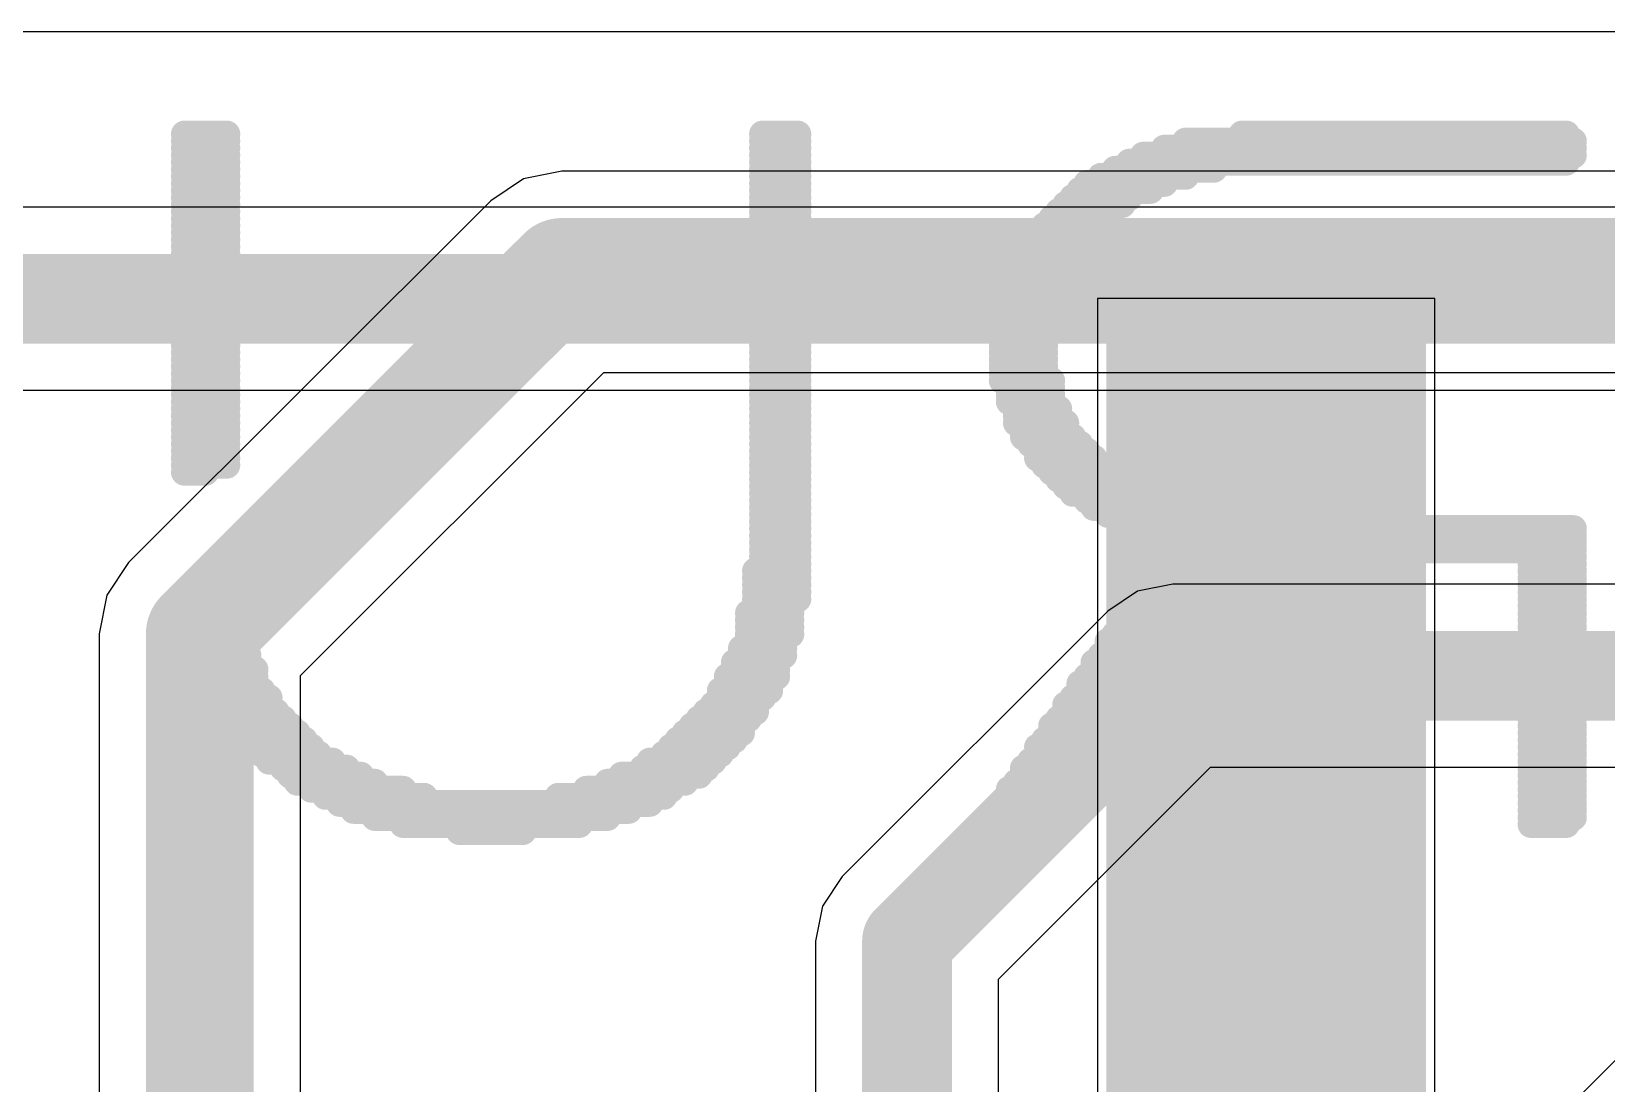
# Model space of a CAD drawing. Header units: inches. Extents: x -4.4 to 45.3, y -0.3 to 53.7.
# Drawn here: x 16.153 to 20.607, y 3.672 to 6.649 of the extents above; entities that cross this region are included whole.
import ezdxf

# ---------------------------------------------------------------- set-up
doc = ezdxf.new("R2010")
doc.units = ezdxf.units.IN
for name, color, linetype in [('Bottom Layer', 5, 'Continuous'), ('Bottom Overlay', 54, 'Continuous'), ('Signal_1', 16, 'Continuous'), ('Signal_2', 76, 'Continuous'), ('Top Layer', 1, 'Continuous'), ('Top Paste', 8, 'Continuous'), ('Top Solder', 216, 'Continuous')]:
    doc.layers.add(name, color=color, linetype=linetype)

# ---------------------------------------------------------------- blocks, each defined once
blk = doc.blocks.new('SFW5R_1STE1LF_26')
at = {"layer": 'Top Layer'}
blk.add_hatch(color=1, dxfattribs=at).paths.add_polyline_path([(-3.35, 1.05), (-2.65, 1.05), (-2.65, -3.15), (-3.35, -3.15)])
at = {"layer": 'Top Paste'}
blk.add_hatch(color=8, dxfattribs=at).paths.add_polyline_path([(-3.35, 1.05), (-2.65, 1.05), (-2.65, -3.15), (-3.35, -3.15)])
at = {"layer": 'Top Solder'}
blk.add_hatch(color=216, dxfattribs=at).paths.add_polyline_path([(-3.4516, 1.1516), (-2.5484, 1.1516), (-2.5484, -3.2516), (-3.4516, -3.2516)])

msp = doc.modelspace()

# ---------------------------------------------------------------- linework, layer by layer
at = {"layer": 'Bottom Layer'}
for p, q in [((17.653, 6.2539), (17.544, 6.2322)), ((29.1682, 6.2539), (17.653, 6.2539)), ((17.653, 6.2539), (17.653, 6.2539)), ((17.544, 6.2322), (17.4516, 6.1704)), ((17.4516, 6.1704), (16.4271, 5.146)), ((17.4516, 6.1704), (17.4516, 6.1704)), ((16.9134, 4.8265), (17.771, 5.6841)), ((17.771, 5.6841), (29.2862, 5.6841)), ((22.3538, 5.4592), (19.3638, 2.4693)), ((16.4271, 5.146), (16.3654, 5.0536)), ((16.3654, 5.0536), (16.3437, 4.9445)), ((16.3437, 4.9445), (16.3437, 4.9445)), ((16.3437, 4.9445), (16.3437, 3.4686)), ((16.9134, 3.4686), (16.9134, 4.8265))]:
    msp.add_line(p, q, dxfattribs=at)
at = {"layer": 'Bottom Layer', "const_width": 0.3048}
for points in [[(16.6286, 4.9445), (17.653, 5.969)], [(17.653, 5.969), (29.2862, 5.969)], [(16.6286, 3.1496), (16.6286, 4.9445)]]:
    msp.add_lwpolyline(points, dxfattribs=at)
at = {"layer": 'Bottom Layer', "const_width": 0.1524}
for points in [[(17.5768, 5.969, 1), (17.7292, 5.969, 1)], [(17.5768, 5.969, 1), (17.7292, 5.969, 1)], [(16.5524, 4.9445, 1), (16.7048, 4.9445, 1)], [(16.5524, 4.9445, 1), (16.7048, 4.9445, 1)]]:
    msp.add_lwpolyline(points, format="xyb", close=True, dxfattribs=at)
at = {"layer": 'Bottom Overlay', "const_width": 0.0762}
for points in [[(16.5853, 6.359), (16.7049, 6.359)], [(16.5853, 6.3391), (16.7049, 6.3391)], [(18.2204, 6.359), (18.3201, 6.359)], [(18.2204, 6.3391), (18.3201, 6.3391)], [(19.4168, 6.3391), (20.5135, 6.3391)], [(19.5763, 6.359), (20.4935, 6.359)], [(16.5853, 6.3191), (16.7049, 6.3191)], [(16.5853, 6.2992), (16.7049, 6.2992)], [(18.2204, 6.3191), (18.3201, 6.3191)], [(18.2204, 6.2992), (18.3201, 6.2992)], [(19.2971, 6.2992), (20.5135, 6.2992)], [(19.3569, 6.3191), (20.5135, 6.3191)], [(16.5853, 6.2793), (16.7049, 6.2793)], [(16.5853, 6.2593), (16.7049, 6.2593)], [(18.2204, 6.2793), (18.3201, 6.2793)], [(18.2204, 6.2593), (18.3201, 6.2593)], [(19.2174, 6.2593), (19.4965, 6.2593)], [(19.2572, 6.2793), (20.4935, 6.2793)], [(16.5853, 6.2394), (16.7049, 6.2394)], [(16.5853, 6.2194), (16.7049, 6.2194)], [(16.5853, 6.1995), (16.7049, 6.1995)], [(18.2204, 6.2394), (18.3201, 6.2394)], [(18.2204, 6.2194), (18.3201, 6.2194)], [(18.2204, 6.1995), (18.3201, 6.1995)], [(19.1177, 6.1995), (19.3171, 6.1995)], [(19.1376, 6.2194), (19.3569, 6.2194)], [(19.1775, 6.2394), (19.4168, 6.2394)], [(16.5853, 6.1796), (16.7049, 6.1796)], [(16.5853, 6.1596), (16.7049, 6.1596)], [(18.2204, 6.1796), (18.3201, 6.1796)], [(18.2204, 6.1596), (18.3201, 6.1596)], [(19.0778, 6.1596), (19.2373, 6.1596)], [(19.0977, 6.1796), (19.2572, 6.1796)], [(16.5853, 6.1397), (16.7049, 6.1397)], [(16.5853, 6.1197), (16.7049, 6.1197)], [(18.2204, 6.1397), (18.3201, 6.1397)], [(18.2204, 6.1197), (18.3201, 6.1197)], [(19.0379, 6.1197), (19.1775, 6.1197)], [(19.0578, 6.1397), (19.1974, 6.1397)], [(16.5853, 6.0998), (16.7049, 6.0998)], [(16.5853, 6.0799), (16.7049, 6.0799)], [(18.2204, 6.0998), (18.3201, 6.0998)], [(18.2204, 6.0799), (18.3201, 6.0799)], [(18.998, 6.0799), (19.1376, 6.0799)], [(19.018, 6.0998), (19.1575, 6.0998)], [(16.5853, 6.0599), (16.7049, 6.0599)], [(16.5853, 6.04), (16.7049, 6.04)], [(18.9781, 6.0599), (19.1177, 6.0599)], [(18.9781, 6.04), (19.0977, 6.04)], [(16.5853, 6.02), (16.7049, 6.02)], [(16.5853, 6.0001), (16.7049, 6.0001)], [(16.5853, 5.9802), (16.7049, 5.9802)], [(18.9382, 5.9802), (19.0578, 5.9802)], [(18.9581, 6.02), (19.0977, 6.02)], [(18.9581, 6.0001), (19.0778, 6.0001)], [(16.5853, 5.9602), (16.7049, 5.9602)], [(16.5853, 5.9403), (16.7049, 5.9403)], [(18.9183, 5.9403), (19.0379, 5.9403)], [(18.9382, 5.9602), (19.0578, 5.9602)], [(16.5853, 5.9203), (16.7049, 5.9203)], [(16.5853, 5.9004), (16.7049, 5.9004)], [(18.9183, 5.9203), (19.0379, 5.9203)], [(18.9183, 5.9004), (19.0379, 5.9004)], [(16.5853, 5.8805), (16.7049, 5.8805)], [(16.5853, 5.8605), (16.7049, 5.8605)], [(18.8983, 5.8605), (19.018, 5.8605)], [(18.9183, 5.8805), (19.0379, 5.8805)], [(16.5853, 5.8406), (16.7049, 5.8406)], [(16.5853, 5.8206), (16.7049, 5.8206)], [(16.5853, 5.8007), (16.7049, 5.8007)], [(18.2204, 5.8007), (18.3201, 5.8007)], [(18.8983, 5.8406), (19.018, 5.8406)], [(18.8983, 5.8206), (19.018, 5.8206)], [(18.8983, 5.8007), (19.018, 5.8007)], [(16.5853, 5.7808), (16.7049, 5.7808)], [(16.5853, 5.7608), (16.7049, 5.7608)], [(18.2204, 5.7808), (18.3201, 5.7808)], [(18.2204, 5.7608), (18.3201, 5.7608)], [(18.8983, 5.7808), (19.018, 5.7808)], [(18.8983, 5.7608), (19.018, 5.7608)], [(16.5853, 5.7409), (16.7049, 5.7409)], [(16.5853, 5.7209), (16.7049, 5.7209)], [(18.2204, 5.7409), (18.3201, 5.7409)], [(18.2204, 5.7209), (18.3201, 5.7209)], [(18.8983, 5.7409), (19.018, 5.7409)], [(18.8983, 5.7209), (19.018, 5.7209)], [(16.5853, 5.701), (16.7049, 5.701)], [(16.5853, 5.6811), (16.7049, 5.6811)], [(18.2204, 5.701), (18.3201, 5.701)], [(18.2204, 5.6811), (18.3201, 5.6811)], [(18.8983, 5.701), (19.018, 5.701)], [(18.8983, 5.6811), (19.018, 5.6811)], [(16.5853, 5.6611), (16.7049, 5.6611)], [(16.5853, 5.6412), (16.7049, 5.6412)], [(16.5853, 5.6212), (16.7049, 5.6212)], [(18.2204, 5.6611), (18.3201, 5.6611)], [(18.2204, 5.6412), (18.3201, 5.6412)], [(18.2204, 5.6212), (18.3201, 5.6212)], [(18.8983, 5.6611), (19.0379, 5.6611)], [(18.9183, 5.6412), (19.0379, 5.6412)], [(18.9183, 5.6212), (19.0379, 5.6212)], [(16.5853, 5.6013), (16.7049, 5.6013)], [(16.5853, 5.5814), (16.7049, 5.5814)], [(18.2204, 5.6013), (18.3201, 5.6013)], [(18.2204, 5.5814), (18.3201, 5.5814)], [(18.9183, 5.6013), (19.0379, 5.6013)], [(18.9382, 5.5814), (19.0578, 5.5814)], [(16.5853, 5.5614), (16.7049, 5.5614)], [(16.5853, 5.5415), (16.7049, 5.5415)], [(18.2204, 5.5614), (18.3201, 5.5614)], [(18.2204, 5.5415), (18.3201, 5.5415)], [(18.9382, 5.5614), (19.0578, 5.5614)], [(18.9382, 5.5415), (19.0778, 5.5415)], [(16.5853, 5.5215), (16.7049, 5.5215)], [(16.5853, 5.5016), (16.7049, 5.5016)], [(18.2204, 5.5215), (18.3201, 5.5215)], [(18.2204, 5.5016), (18.3201, 5.5016)], [(18.9581, 5.5215), (19.0778, 5.5215)], [(18.9581, 5.5016), (19.0977, 5.5016)], [(16.5853, 5.4817), (16.7049, 5.4817)], [(16.5853, 5.4617), (16.7049, 5.4617)], [(16.5853, 5.4418), (16.7049, 5.4418)], [(18.2204, 5.4817), (18.3201, 5.4817)], [(18.2204, 5.4617), (18.3201, 5.4617)], [(18.2204, 5.4418), (18.3201, 5.4418)], [(18.9781, 5.4817), (19.1177, 5.4817)], [(18.998, 5.4617), (19.1376, 5.4617)], [(18.998, 5.4418), (19.1575, 5.4418)], [(16.5853, 5.4218), (16.7049, 5.4218)], [(16.5853, 5.4019), (16.6451, 5.4019)], [(18.2204, 5.4218), (18.3201, 5.4218)], [(18.2204, 5.4019), (18.3201, 5.4019)], [(19.018, 5.4218), (19.1775, 5.4218)], [(19.0379, 5.4019), (19.1974, 5.4019)], [(18.2204, 5.382), (18.3201, 5.382)], [(18.2204, 5.362), (18.3201, 5.362)], [(19.0578, 5.382), (19.2174, 5.382)], [(19.0778, 5.362), (19.2572, 5.362)], [(18.2204, 5.3421), (18.3201, 5.3421)], [(18.2204, 5.3221), (18.3201, 5.3221)], [(19.0977, 5.3421), (19.2971, 5.3421)], [(19.1376, 5.3221), (19.337, 5.3221)], [(18.2204, 5.3022), (18.3201, 5.3022)], [(18.2204, 5.2823), (18.3201, 5.2823)], [(19.1575, 5.3022), (19.3968, 5.3022)], [(19.1974, 5.2823), (19.4566, 5.2823)], [(18.2204, 5.2623), (18.3201, 5.2623)], [(18.2204, 5.2424), (18.3201, 5.2424)], [(18.2204, 5.2224), (18.3201, 5.2224)], [(19.2373, 5.2623), (19.5962, 5.2623)], [(19.2772, 5.2424), (20.5135, 5.2424)], [(19.337, 5.2224), (20.5135, 5.2224)], [(18.2204, 5.2025), (18.3201, 5.2025)], [(18.2204, 5.1826), (18.3201, 5.1826)], [(19.3769, 5.2025), (20.5135, 5.2025)], [(19.3769, 5.1826), (20.5135, 5.1826)], [(18.2204, 5.1626), (18.3201, 5.1626)], [(18.2204, 5.1427), (18.3201, 5.1427)], [(19.3569, 5.1427), (19.4766, 5.1427)], [(19.3769, 5.1626), (19.4965, 5.1626)], [(20.3938, 5.1626), (20.5135, 5.1626)], [(20.3938, 5.1427), (20.5135, 5.1427)], [(18.2004, 5.1227), (18.3201, 5.1227)], [(18.2004, 5.1028), (18.3201, 5.1028)], [(19.337, 5.1227), (19.4766, 5.1227)], [(19.337, 5.1028), (19.4566, 5.1028)], [(20.3938, 5.1227), (20.5135, 5.1227)], [(20.3938, 5.1028), (20.5135, 5.1028)], [(16.6052, 5.0629), (16.7049, 5.0629)], [(16.6052, 5.043), (16.7049, 5.043)], [(16.6451, 5.0828), (16.7049, 5.0828)], [(18.2004, 5.0828), (18.3201, 5.0828)], [(18.2004, 5.0629), (18.3201, 5.0629)], [(18.2004, 5.043), (18.3201, 5.043)], [(19.2971, 5.0629), (19.4367, 5.0629)], [(19.2971, 5.043), (19.4168, 5.043)], [(19.3171, 5.0828), (19.4367, 5.0828)], [(20.3938, 5.0828), (20.5135, 5.0828)], [(20.3938, 5.0629), (20.5135, 5.0629)], [(20.3938, 5.043), (20.5135, 5.043)], [(16.6052, 5.023), (16.7248, 5.023)], [(16.6052, 5.0031), (16.7248, 5.0031)], [(18.1805, 5.0031), (18.3001, 5.0031)], [(18.2004, 5.023), (18.3001, 5.023)], [(19.2572, 5.0031), (19.3968, 5.0031)], [(19.2772, 5.023), (19.3968, 5.023)], [(20.3938, 5.023), (20.5135, 5.023)], [(20.3938, 5.0031), (20.5135, 5.0031)], [(16.6052, 4.9831), (16.7248, 4.9831)], [(16.6251, 4.9632), (16.7248, 4.9632)], [(18.1805, 4.9831), (18.3001, 4.9831)], [(18.1805, 4.9632), (18.3001, 4.9632)], [(19.2373, 4.9632), (19.3569, 4.9632)], [(19.2572, 4.9831), (19.3769, 4.9831)], [(20.3938, 4.9831), (20.5135, 4.9831)], [(20.3938, 4.9632), (20.5135, 4.9632)], [(16.6251, 4.9433), (16.7448, 4.9433)], [(16.6251, 4.9233), (16.7448, 4.9233)], [(18.1805, 4.9433), (18.3001, 4.9433)], [(18.1805, 4.9233), (18.2802, 4.9233)], [(19.1974, 4.9233), (19.337, 4.9233)], [(19.2174, 4.9433), (19.3569, 4.9433)], [(20.3938, 4.9433), (20.5135, 4.9433)], [(20.3938, 4.9233), (20.5135, 4.9233)], [(16.6251, 4.9034), (16.7448, 4.9034)], [(16.6451, 4.8834), (16.7647, 4.8834)], [(16.6451, 4.8635), (16.7647, 4.8635)], [(18.1406, 4.8635), (18.2602, 4.8635)], [(18.1605, 4.9034), (18.2802, 4.9034)], [(18.1605, 4.8834), (18.2802, 4.8834)], [(19.1575, 4.8635), (19.2971, 4.8635)], [(19.1775, 4.8834), (19.2971, 4.8834)], [(19.1974, 4.9034), (19.3171, 4.9034)], [(20.3938, 4.9034), (20.5135, 4.9034)], [(20.3938, 4.8834), (20.5135, 4.8834)], [(20.3938, 4.8635), (20.5135, 4.8635)], [(16.6451, 4.8436), (16.7847, 4.8436)], [(16.665, 4.8236), (16.7847, 4.8236)], [(18.1207, 4.8236), (18.2602, 4.8236)], [(18.1406, 4.8436), (18.2602, 4.8436)], [(19.1376, 4.8236), (19.2572, 4.8236)], [(19.1575, 4.8436), (19.2772, 4.8436)], [(20.3938, 4.8436), (20.5135, 4.8436)], [(20.3938, 4.8236), (20.5135, 4.8236)], [(16.665, 4.8037), (16.7847, 4.8037)], [(16.685, 4.7837), (16.8046, 4.7837)], [(18.1007, 4.7837), (18.2403, 4.7837)], [(18.1207, 4.8037), (18.2403, 4.8037)], [(19.1177, 4.8037), (19.2572, 4.8037)], [(19.1177, 4.7837), (19.2373, 4.7837)], [(20.3938, 4.8037), (20.5135, 4.8037)], [(20.3938, 4.7837), (20.5135, 4.7837)], [(16.685, 4.7638), (16.8245, 4.7638)], [(16.7049, 4.7439), (16.8245, 4.7439)], [(18.0808, 4.7439), (18.2004, 4.7439)], [(18.1007, 4.7638), (18.2204, 4.7638)], [(19.0778, 4.7439), (19.2174, 4.7439)], [(19.0977, 4.7638), (19.2174, 4.7638)], [(20.3938, 4.7638), (20.5135, 4.7638)], [(20.3938, 4.7439), (20.5135, 4.7439)], [(16.7248, 4.7239), (16.8445, 4.7239)], [(16.7248, 4.704), (16.8644, 4.704)], [(16.7448, 4.684), (16.8844, 4.684)], [(18.021, 4.684), (18.1605, 4.684)], [(18.0409, 4.704), (18.1805, 4.704)], [(18.0608, 4.7239), (18.2004, 4.7239)], [(19.0379, 4.684), (19.1775, 4.684)], [(19.0578, 4.704), (19.1775, 4.704)], [(19.0778, 4.7239), (19.1974, 4.7239)], [(20.3938, 4.7239), (20.5135, 4.7239)], [(20.3938, 4.704), (20.5135, 4.704)], [(20.3938, 4.684), (20.5135, 4.684)], [(16.7647, 4.6641), (16.9043, 4.6641)], [(16.7847, 4.6442), (16.9242, 4.6442)], [(17.9811, 4.6442), (18.1406, 4.6442)], [(18.001, 4.6641), (18.1605, 4.6641)], [(19.018, 4.6442), (19.1376, 4.6442)], [(19.0379, 4.6641), (19.1575, 4.6641)], [(20.3938, 4.6641), (20.5135, 4.6641)], [(20.3938, 4.6442), (20.5135, 4.6442)], [(16.7847, 4.6242), (16.9442, 4.6242)], [(16.8046, 4.6043), (16.9641, 4.6043)], [(17.9412, 4.6043), (18.1007, 4.6043)], [(17.9611, 4.6242), (18.1207, 4.6242)], [(18.998, 4.6242), (19.1376, 4.6242)], [(18.998, 4.6043), (19.1177, 4.6043)], [(20.3938, 4.6242), (20.5135, 4.6242)], [(20.3938, 4.6043), (20.5135, 4.6043)], [(16.8245, 4.5843), (17.004, 4.5843)], [(16.8644, 4.5644), (17.0439, 4.5644)], [(17.8814, 4.5644), (18.0608, 4.5644)], [(17.9013, 4.5843), (18.0808, 4.5843)], [(18.9581, 4.5644), (19.0977, 4.5644)], [(18.9781, 4.5843), (19.0977, 4.5843)], [(20.3938, 4.5843), (20.5135, 4.5843)], [(20.3938, 4.5644), (20.5135, 4.5644)], [(16.8844, 4.5445), (17.0838, 4.5445)], [(16.9043, 4.5245), (17.1236, 4.5245)], [(17.7817, 4.5245), (18.001, 4.5245)], [(17.8216, 4.5445), (18.0409, 4.5445)], [(18.9382, 4.5245), (19.0578, 4.5245)], [(18.9581, 4.5445), (19.0778, 4.5445)], [(20.3938, 4.5445), (20.5135, 4.5445)], [(20.3938, 4.5245), (20.5135, 4.5245)], [(16.9442, 4.5046), (17.2034, 4.5046)], [(16.9841, 4.4846), (17.2632, 4.4846)], [(17.0239, 4.4647), (17.9013, 4.4647)], [(17.6421, 4.4846), (17.9412, 4.4846)], [(17.7219, 4.5046), (17.9611, 4.5046)], [(18.8983, 4.4647), (19.018, 4.4647)], [(18.9183, 4.5046), (19.0578, 4.5046)], [(18.9183, 4.4846), (19.0379, 4.4846)], [(20.3938, 4.5046), (20.5135, 4.5046)], [(20.3938, 4.4846), (20.5135, 4.4846)], [(20.3938, 4.4647), (20.5135, 4.4647)], [(17.0638, 4.4448), (17.8415, 4.4448)], [(17.1236, 4.4248), (17.7817, 4.4248)], [(18.8784, 4.4448), (19.018, 4.4448)], [(18.8784, 4.4248), (18.998, 4.4248)], [(20.3938, 4.4448), (20.5135, 4.4448)], [(20.3938, 4.4248), (20.5135, 4.4248)], [(17.2034, 4.4049), (17.7019, 4.4049)], [(17.3629, 4.3849), (17.5424, 4.3849)], [(18.8584, 4.4049), (18.9781, 4.4049)], [(20.3938, 4.4049), (20.4935, 4.4049)]]:
    msp.add_lwpolyline(points, dxfattribs=at)
at = {"layer": 'Bottom Overlay', "const_width": 0.0381}
for points in [[(16.5662, 6.359, 1), (16.6043, 6.359, 1)], [(16.5662, 6.3391, 1), (16.6043, 6.3391, 1)], [(16.6859, 6.359, 1), (16.724, 6.359, 1)], [(16.6859, 6.3391, 1), (16.724, 6.3391, 1)], [(18.2013, 6.359, 1), (18.2394, 6.359, 1)], [(18.2013, 6.3391, 1), (18.2394, 6.3391, 1)], [(18.301, 6.359, 1), (18.3391, 6.359, 1)], [(18.301, 6.3391, 1), (18.3391, 6.3391, 1)], [(19.3977, 6.3391, 1), (19.4358, 6.3391, 1)], [(19.5572, 6.359, 1), (19.5953, 6.359, 1)], [(20.4745, 6.359, 1), (20.5126, 6.359, 1)], [(20.4944, 6.3391, 1), (20.5325, 6.3391, 1)], [(16.5662, 6.3191, 1), (16.6043, 6.3191, 1)], [(16.5662, 6.2992, 1), (16.6043, 6.2992, 1)], [(16.6859, 6.3191, 1), (16.724, 6.3191, 1)], [(16.6859, 6.2992, 1), (16.724, 6.2992, 1)], [(18.2013, 6.3191, 1), (18.2394, 6.3191, 1)], [(18.2013, 6.2992, 1), (18.2394, 6.2992, 1)], [(18.301, 6.3191, 1), (18.3391, 6.3191, 1)], [(18.301, 6.2992, 1), (18.3391, 6.2992, 1)], [(19.2781, 6.2992, 1), (19.3162, 6.2992, 1)], [(19.3379, 6.3191, 1), (19.376, 6.3191, 1)], [(20.4944, 6.3191, 1), (20.5325, 6.3191, 1)], [(20.4944, 6.2992, 1), (20.5325, 6.2992, 1)], [(16.5662, 6.2793, 1), (16.6043, 6.2793, 1)], [(16.5662, 6.2593, 1), (16.6043, 6.2593, 1)], [(16.6859, 6.2793, 1), (16.724, 6.2793, 1)], [(16.6859, 6.2593, 1), (16.724, 6.2593, 1)], [(18.2013, 6.2793, 1), (18.2394, 6.2793, 1)], [(18.2013, 6.2593, 1), (18.2394, 6.2593, 1)], [(18.301, 6.2793, 1), (18.3391, 6.2793, 1)], [(18.301, 6.2593, 1), (18.3391, 6.2593, 1)], [(19.1983, 6.2593, 1), (19.2364, 6.2593, 1)], [(19.2382, 6.2793, 1), (19.2763, 6.2793, 1)], [(19.4775, 6.2593, 1), (19.5156, 6.2593, 1)], [(20.4745, 6.2793, 1), (20.5126, 6.2793, 1)], [(16.5662, 6.2394, 1), (16.6043, 6.2394, 1)], [(16.5662, 6.2194, 1), (16.6043, 6.2194, 1)], [(16.5662, 6.1995, 1), (16.6043, 6.1995, 1)], [(16.6859, 6.2394, 1), (16.724, 6.2394, 1)], [(16.6859, 6.2194, 1), (16.724, 6.2194, 1)], [(16.6859, 6.1995, 1), (16.724, 6.1995, 1)], [(18.2013, 6.2394, 1), (18.2394, 6.2394, 1)], [(18.2013, 6.2194, 1), (18.2394, 6.2194, 1)], [(18.2013, 6.1995, 1), (18.2394, 6.1995, 1)], [(18.301, 6.2394, 1), (18.3391, 6.2394, 1)], [(18.301, 6.2194, 1), (18.3391, 6.2194, 1)], [(18.301, 6.1995, 1), (18.3391, 6.1995, 1)], [(19.0986, 6.1995, 1), (19.1367, 6.1995, 1)], [(19.1186, 6.2194, 1), (19.1567, 6.2194, 1)], [(19.1584, 6.2394, 1), (19.1965, 6.2394, 1)], [(19.298, 6.1995, 1), (19.3361, 6.1995, 1)], [(19.3379, 6.2194, 1), (19.376, 6.2194, 1)], [(19.3977, 6.2394, 1), (19.4358, 6.2394, 1)], [(16.5662, 6.1796, 1), (16.6043, 6.1796, 1)], [(16.5662, 6.1596, 1), (16.6043, 6.1596, 1)], [(16.6859, 6.1796, 1), (16.724, 6.1796, 1)], [(16.6859, 6.1596, 1), (16.724, 6.1596, 1)], [(18.2013, 6.1796, 1), (18.2394, 6.1796, 1)], [(18.2013, 6.1596, 1), (18.2394, 6.1596, 1)], [(18.301, 6.1796, 1), (18.3391, 6.1796, 1)], [(18.301, 6.1596, 1), (18.3391, 6.1596, 1)], [(19.0587, 6.1596, 1), (19.0968, 6.1596, 1)], [(19.0787, 6.1796, 1), (19.1168, 6.1796, 1)], [(19.2183, 6.1596, 1), (19.2564, 6.1596, 1)], [(19.2382, 6.1796, 1), (19.2763, 6.1796, 1)], [(16.5662, 6.1397, 1), (16.6043, 6.1397, 1)], [(16.5662, 6.1197, 1), (16.6043, 6.1197, 1)], [(16.6859, 6.1397, 1), (16.724, 6.1397, 1)], [(16.6859, 6.1197, 1), (16.724, 6.1197, 1)], [(18.2013, 6.1397, 1), (18.2394, 6.1397, 1)], [(18.2013, 6.1197, 1), (18.2394, 6.1197, 1)], [(18.301, 6.1397, 1), (18.3391, 6.1397, 1)], [(18.301, 6.1197, 1), (18.3391, 6.1197, 1)], [(19.0189, 6.1197, 1), (19.057, 6.1197, 1)], [(19.0388, 6.1397, 1), (19.0769, 6.1397, 1)], [(19.1584, 6.1197, 1), (19.1965, 6.1197, 1)], [(19.1784, 6.1397, 1), (19.2165, 6.1397, 1)], [(16.5662, 6.0998, 1), (16.6043, 6.0998, 1)], [(16.5662, 6.0799, 1), (16.6043, 6.0799, 1)], [(16.6859, 6.0998, 1), (16.724, 6.0998, 1)], [(16.6859, 6.0799, 1), (16.724, 6.0799, 1)], [(18.2013, 6.0998, 1), (18.2394, 6.0998, 1)], [(18.2013, 6.0799, 1), (18.2394, 6.0799, 1)], [(18.301, 6.0998, 1), (18.3391, 6.0998, 1)], [(18.301, 6.0799, 1), (18.3391, 6.0799, 1)], [(18.979, 6.0799, 1), (19.0171, 6.0799, 1)], [(18.9989, 6.0998, 1), (19.037, 6.0998, 1)], [(19.1186, 6.0799, 1), (19.1567, 6.0799, 1)], [(19.1385, 6.0998, 1), (19.1766, 6.0998, 1)], [(16.5662, 6.0599, 1), (16.6043, 6.0599, 1)], [(16.5662, 6.04, 1), (16.6043, 6.04, 1)], [(16.6859, 6.0599, 1), (16.724, 6.0599, 1)], [(16.6859, 6.04, 1), (16.724, 6.04, 1)], [(18.959, 6.0599, 1), (18.9971, 6.0599, 1)], [(18.959, 6.04, 1), (18.9971, 6.04, 1)], [(19.0787, 6.04, 1), (19.1168, 6.04, 1)], [(19.0986, 6.0599, 1), (19.1367, 6.0599, 1)], [(16.5662, 6.02, 1), (16.6043, 6.02, 1)], [(16.5662, 6.0001, 1), (16.6043, 6.0001, 1)], [(16.5662, 5.9802, 1), (16.6043, 5.9802, 1)], [(16.6859, 6.02, 1), (16.724, 6.02, 1)], [(16.6859, 6.0001, 1), (16.724, 6.0001, 1)], [(16.6859, 5.9802, 1), (16.724, 5.9802, 1)], [(18.9192, 5.9802, 1), (18.9573, 5.9802, 1)], [(18.9391, 6.02, 1), (18.9772, 6.02, 1)], [(18.9391, 6.0001, 1), (18.9772, 6.0001, 1)], [(19.0388, 5.9802, 1), (19.0769, 5.9802, 1)], [(19.0587, 6.0001, 1), (19.0968, 6.0001, 1)], [(19.0787, 6.02, 1), (19.1168, 6.02, 1)], [(16.5662, 5.9602, 1), (16.6043, 5.9602, 1)], [(16.5662, 5.9403, 1), (16.6043, 5.9403, 1)], [(16.6859, 5.9602, 1), (16.724, 5.9602, 1)], [(16.6859, 5.9403, 1), (16.724, 5.9403, 1)], [(18.8992, 5.9403, 1), (18.9373, 5.9403, 1)], [(18.9192, 5.9602, 1), (18.9573, 5.9602, 1)], [(19.0189, 5.9403, 1), (19.057, 5.9403, 1)], [(19.0388, 5.9602, 1), (19.0769, 5.9602, 1)], [(16.5662, 5.9203, 1), (16.6043, 5.9203, 1)], [(16.5662, 5.9004, 1), (16.6043, 5.9004, 1)], [(16.6859, 5.9203, 1), (16.724, 5.9203, 1)], [(16.6859, 5.9004, 1), (16.724, 5.9004, 1)], [(18.8992, 5.9203, 1), (18.9373, 5.9203, 1)], [(18.8992, 5.9004, 1), (18.9373, 5.9004, 1)], [(19.0189, 5.9203, 1), (19.057, 5.9203, 1)], [(19.0189, 5.9004, 1), (19.057, 5.9004, 1)], [(16.5662, 5.8805, 1), (16.6043, 5.8805, 1)], [(16.5662, 5.8605, 1), (16.6043, 5.8605, 1)], [(16.6859, 5.8805, 1), (16.724, 5.8805, 1)], [(16.6859, 5.8605, 1), (16.724, 5.8605, 1)], [(18.8793, 5.8605, 1), (18.9174, 5.8605, 1)], [(18.8992, 5.8805, 1), (18.9373, 5.8805, 1)], [(18.9989, 5.8605, 1), (19.037, 5.8605, 1)], [(19.0189, 5.8805, 1), (19.057, 5.8805, 1)], [(16.5662, 5.8406, 1), (16.6043, 5.8406, 1)], [(16.5662, 5.8206, 1), (16.6043, 5.8206, 1)], [(16.5662, 5.8007, 1), (16.6043, 5.8007, 1)], [(16.6859, 5.8406, 1), (16.724, 5.8406, 1)], [(16.6859, 5.8206, 1), (16.724, 5.8206, 1)], [(16.6859, 5.8007, 1), (16.724, 5.8007, 1)], [(18.2013, 5.8007, 1), (18.2394, 5.8007, 1)], [(18.301, 5.8007, 1), (18.3391, 5.8007, 1)], [(18.8793, 5.8406, 1), (18.9174, 5.8406, 1)], [(18.8793, 5.8206, 1), (18.9174, 5.8206, 1)], [(18.8793, 5.8007, 1), (18.9174, 5.8007, 1)], [(18.9989, 5.8406, 1), (19.037, 5.8406, 1)], [(18.9989, 5.8206, 1), (19.037, 5.8206, 1)], [(18.9989, 5.8007, 1), (19.037, 5.8007, 1)], [(16.5662, 5.7808, 1), (16.6043, 5.7808, 1)], [(16.5662, 5.7608, 1), (16.6043, 5.7608, 1)], [(16.6859, 5.7808, 1), (16.724, 5.7808, 1)], [(16.6859, 5.7608, 1), (16.724, 5.7608, 1)], [(18.2013, 5.7808, 1), (18.2394, 5.7808, 1)], [(18.2013, 5.7608, 1), (18.2394, 5.7608, 1)], [(18.301, 5.7808, 1), (18.3391, 5.7808, 1)], [(18.301, 5.7608, 1), (18.3391, 5.7608, 1)], [(18.8793, 5.7808, 1), (18.9174, 5.7808, 1)], [(18.8793, 5.7608, 1), (18.9174, 5.7608, 1)], [(18.9989, 5.7808, 1), (19.037, 5.7808, 1)], [(18.9989, 5.7608, 1), (19.037, 5.7608, 1)], [(16.5662, 5.7409, 1), (16.6043, 5.7409, 1)], [(16.5662, 5.7209, 1), (16.6043, 5.7209, 1)], [(16.6859, 5.7409, 1), (16.724, 5.7409, 1)], [(16.6859, 5.7209, 1), (16.724, 5.7209, 1)], [(18.2013, 5.7409, 1), (18.2394, 5.7409, 1)], [(18.2013, 5.7209, 1), (18.2394, 5.7209, 1)], [(18.301, 5.7409, 1), (18.3391, 5.7409, 1)], [(18.301, 5.7209, 1), (18.3391, 5.7209, 1)], [(18.8793, 5.7409, 1), (18.9174, 5.7409, 1)], [(18.8793, 5.7209, 1), (18.9174, 5.7209, 1)], [(18.9989, 5.7409, 1), (19.037, 5.7409, 1)], [(18.9989, 5.7209, 1), (19.037, 5.7209, 1)], [(16.5662, 5.701, 1), (16.6043, 5.701, 1)], [(16.5662, 5.6811, 1), (16.6043, 5.6811, 1)], [(16.6859, 5.701, 1), (16.724, 5.701, 1)], [(16.6859, 5.6811, 1), (16.724, 5.6811, 1)], [(18.2013, 5.701, 1), (18.2394, 5.701, 1)], [(18.2013, 5.6811, 1), (18.2394, 5.6811, 1)], [(18.301, 5.701, 1), (18.3391, 5.701, 1)], [(18.301, 5.6811, 1), (18.3391, 5.6811, 1)], [(18.8793, 5.701, 1), (18.9174, 5.701, 1)], [(18.8793, 5.6811, 1), (18.9174, 5.6811, 1)], [(18.9989, 5.701, 1), (19.037, 5.701, 1)], [(18.9989, 5.6811, 1), (19.037, 5.6811, 1)], [(16.5662, 5.6611, 1), (16.6043, 5.6611, 1)], [(16.5662, 5.6412, 1), (16.6043, 5.6412, 1)], [(16.5662, 5.6212, 1), (16.6043, 5.6212, 1)], [(16.6859, 5.6611, 1), (16.724, 5.6611, 1)], [(16.6859, 5.6412, 1), (16.724, 5.6412, 1)], [(16.6859, 5.6212, 1), (16.724, 5.6212, 1)], [(18.2013, 5.6611, 1), (18.2394, 5.6611, 1)], [(18.2013, 5.6412, 1), (18.2394, 5.6412, 1)], [(18.2013, 5.6212, 1), (18.2394, 5.6212, 1)], [(18.301, 5.6611, 1), (18.3391, 5.6611, 1)], [(18.301, 5.6412, 1), (18.3391, 5.6412, 1)], [(18.301, 5.6212, 1), (18.3391, 5.6212, 1)], [(18.8793, 5.6611, 1), (18.9174, 5.6611, 1)], [(18.8992, 5.6412, 1), (18.9373, 5.6412, 1)], [(18.8992, 5.6212, 1), (18.9373, 5.6212, 1)], [(19.0189, 5.6611, 1), (19.057, 5.6611, 1)], [(19.0189, 5.6412, 1), (19.057, 5.6412, 1)], [(19.0189, 5.6212, 1), (19.057, 5.6212, 1)], [(16.5662, 5.6013, 1), (16.6043, 5.6013, 1)], [(16.5662, 5.5814, 1), (16.6043, 5.5814, 1)], [(16.6859, 5.6013, 1), (16.724, 5.6013, 1)], [(16.6859, 5.5814, 1), (16.724, 5.5814, 1)], [(18.2013, 5.6013, 1), (18.2394, 5.6013, 1)], [(18.2013, 5.5814, 1), (18.2394, 5.5814, 1)], [(18.301, 5.6013, 1), (18.3391, 5.6013, 1)], [(18.301, 5.5814, 1), (18.3391, 5.5814, 1)], [(18.8992, 5.6013, 1), (18.9373, 5.6013, 1)], [(18.9192, 5.5814, 1), (18.9573, 5.5814, 1)], [(19.0189, 5.6013, 1), (19.057, 5.6013, 1)], [(19.0388, 5.5814, 1), (19.0769, 5.5814, 1)], [(16.5662, 5.5614, 1), (16.6043, 5.5614, 1)], [(16.5662, 5.5415, 1), (16.6043, 5.5415, 1)], [(16.6859, 5.5614, 1), (16.724, 5.5614, 1)], [(16.6859, 5.5415, 1), (16.724, 5.5415, 1)], [(18.2013, 5.5614, 1), (18.2394, 5.5614, 1)], [(18.2013, 5.5415, 1), (18.2394, 5.5415, 1)], [(18.301, 5.5614, 1), (18.3391, 5.5614, 1)], [(18.301, 5.5415, 1), (18.3391, 5.5415, 1)], [(18.9192, 5.5614, 1), (18.9573, 5.5614, 1)], [(18.9192, 5.5415, 1), (18.9573, 5.5415, 1)], [(19.0388, 5.5614, 1), (19.0769, 5.5614, 1)], [(19.0587, 5.5415, 1), (19.0968, 5.5415, 1)], [(16.5662, 5.5215, 1), (16.6043, 5.5215, 1)], [(16.5662, 5.5016, 1), (16.6043, 5.5016, 1)], [(16.6859, 5.5215, 1), (16.724, 5.5215, 1)], [(16.6859, 5.5016, 1), (16.724, 5.5016, 1)], [(18.2013, 5.5215, 1), (18.2394, 5.5215, 1)], [(18.2013, 5.5016, 1), (18.2394, 5.5016, 1)], [(18.301, 5.5215, 1), (18.3391, 5.5215, 1)], [(18.301, 5.5016, 1), (18.3391, 5.5016, 1)], [(18.9391, 5.5215, 1), (18.9772, 5.5215, 1)], [(18.9391, 5.5016, 1), (18.9772, 5.5016, 1)], [(19.0587, 5.5215, 1), (19.0968, 5.5215, 1)], [(19.0787, 5.5016, 1), (19.1168, 5.5016, 1)], [(16.5662, 5.4817, 1), (16.6043, 5.4817, 1)], [(16.5662, 5.4617, 1), (16.6043, 5.4617, 1)], [(16.5662, 5.4418, 1), (16.6043, 5.4418, 1)], [(16.6859, 5.4817, 1), (16.724, 5.4817, 1)], [(16.6859, 5.4617, 1), (16.724, 5.4617, 1)], [(16.6859, 5.4418, 1), (16.724, 5.4418, 1)], [(18.2013, 5.4817, 1), (18.2394, 5.4817, 1)], [(18.2013, 5.4617, 1), (18.2394, 5.4617, 1)], [(18.2013, 5.4418, 1), (18.2394, 5.4418, 1)], [(18.301, 5.4817, 1), (18.3391, 5.4817, 1)], [(18.301, 5.4617, 1), (18.3391, 5.4617, 1)], [(18.301, 5.4418, 1), (18.3391, 5.4418, 1)], [(18.959, 5.4817, 1), (18.9971, 5.4817, 1)], [(18.979, 5.4617, 1), (19.0171, 5.4617, 1)], [(18.979, 5.4418, 1), (19.0171, 5.4418, 1)], [(19.0986, 5.4817, 1), (19.1367, 5.4817, 1)], [(19.1186, 5.4617, 1), (19.1567, 5.4617, 1)], [(19.1385, 5.4418, 1), (19.1766, 5.4418, 1)], [(16.5662, 5.4218, 1), (16.6043, 5.4218, 1)], [(16.5662, 5.4019, 1), (16.6043, 5.4019, 1)], [(16.626, 5.4019, 1), (16.6641, 5.4019, 1)], [(16.6859, 5.4218, 1), (16.724, 5.4218, 1)], [(18.2013, 5.4218, 1), (18.2394, 5.4218, 1)], [(18.2013, 5.4019, 1), (18.2394, 5.4019, 1)], [(18.301, 5.4218, 1), (18.3391, 5.4218, 1)], [(18.301, 5.4019, 1), (18.3391, 5.4019, 1)], [(18.9989, 5.4218, 1), (19.037, 5.4218, 1)], [(19.0189, 5.4019, 1), (19.057, 5.4019, 1)], [(19.1584, 5.4218, 1), (19.1965, 5.4218, 1)], [(19.1784, 5.4019, 1), (19.2165, 5.4019, 1)], [(18.2013, 5.382, 1), (18.2394, 5.382, 1)], [(18.2013, 5.362, 1), (18.2394, 5.362, 1)], [(18.301, 5.382, 1), (18.3391, 5.382, 1)], [(18.301, 5.362, 1), (18.3391, 5.362, 1)], [(19.0388, 5.382, 1), (19.0769, 5.382, 1)], [(19.0587, 5.362, 1), (19.0968, 5.362, 1)], [(19.1983, 5.382, 1), (19.2364, 5.382, 1)], [(19.2382, 5.362, 1), (19.2763, 5.362, 1)], [(18.2013, 5.3421, 1), (18.2394, 5.3421, 1)], [(18.2013, 5.3221, 1), (18.2394, 5.3221, 1)], [(18.301, 5.3421, 1), (18.3391, 5.3421, 1)], [(18.301, 5.3221, 1), (18.3391, 5.3221, 1)], [(19.0787, 5.3421, 1), (19.1168, 5.3421, 1)], [(19.1186, 5.3221, 1), (19.1567, 5.3221, 1)], [(19.2781, 5.3421, 1), (19.3162, 5.3421, 1)], [(19.318, 5.3221, 1), (19.3561, 5.3221, 1)], [(18.2013, 5.3022, 1), (18.2394, 5.3022, 1)], [(18.2013, 5.2823, 1), (18.2394, 5.2823, 1)], [(18.301, 5.3022, 1), (18.3391, 5.3022, 1)], [(18.301, 5.2823, 1), (18.3391, 5.2823, 1)], [(19.1385, 5.3022, 1), (19.1766, 5.3022, 1)], [(19.1784, 5.2823, 1), (19.2165, 5.2823, 1)], [(19.3778, 5.3022, 1), (19.4159, 5.3022, 1)], [(19.4376, 5.2823, 1), (19.4757, 5.2823, 1)], [(18.2013, 5.2623, 1), (18.2394, 5.2623, 1)], [(18.2013, 5.2424, 1), (18.2394, 5.2424, 1)], [(18.2013, 5.2224, 1), (18.2394, 5.2224, 1)], [(18.301, 5.2623, 1), (18.3391, 5.2623, 1)], [(18.301, 5.2424, 1), (18.3391, 5.2424, 1)], [(18.301, 5.2224, 1), (18.3391, 5.2224, 1)], [(19.2183, 5.2623, 1), (19.2564, 5.2623, 1)], [(19.2581, 5.2424, 1), (19.2962, 5.2424, 1)], [(19.318, 5.2224, 1), (19.3561, 5.2224, 1)], [(19.5772, 5.2623, 1), (19.6153, 5.2623, 1)], [(20.4944, 5.2424, 1), (20.5325, 5.2424, 1)], [(20.4944, 5.2224, 1), (20.5325, 5.2224, 1)], [(18.2013, 5.2025, 1), (18.2394, 5.2025, 1)], [(18.2013, 5.1826, 1), (18.2394, 5.1826, 1)], [(18.301, 5.2025, 1), (18.3391, 5.2025, 1)], [(18.301, 5.1826, 1), (18.3391, 5.1826, 1)], [(19.3578, 5.2025, 1), (19.3959, 5.2025, 1)], [(19.3578, 5.1826, 1), (19.3959, 5.1826, 1)], [(20.4944, 5.2025, 1), (20.5325, 5.2025, 1)], [(20.4944, 5.1826, 1), (20.5325, 5.1826, 1)], [(18.2013, 5.1626, 1), (18.2394, 5.1626, 1)], [(18.2013, 5.1427, 1), (18.2394, 5.1427, 1)], [(18.301, 5.1626, 1), (18.3391, 5.1626, 1)], [(18.301, 5.1427, 1), (18.3391, 5.1427, 1)], [(19.3379, 5.1427, 1), (19.376, 5.1427, 1)], [(19.3578, 5.1626, 1), (19.3959, 5.1626, 1)], [(19.4575, 5.1427, 1), (19.4956, 5.1427, 1)], [(19.4775, 5.1626, 1), (19.5156, 5.1626, 1)], [(20.3748, 5.1626, 1), (20.4129, 5.1626, 1)], [(20.3748, 5.1427, 1), (20.4129, 5.1427, 1)], [(20.4944, 5.1626, 1), (20.5325, 5.1626, 1)], [(20.4944, 5.1427, 1), (20.5325, 5.1427, 1)], [(18.1814, 5.1227, 1), (18.2195, 5.1227, 1)], [(18.1814, 5.1028, 1), (18.2195, 5.1028, 1)], [(18.301, 5.1227, 1), (18.3391, 5.1227, 1)], [(18.301, 5.1028, 1), (18.3391, 5.1028, 1)], [(19.318, 5.1227, 1), (19.3561, 5.1227, 1)], [(19.318, 5.1028, 1), (19.3561, 5.1028, 1)], [(19.4376, 5.1028, 1), (19.4757, 5.1028, 1)], [(19.4575, 5.1227, 1), (19.4956, 5.1227, 1)], [(20.3748, 5.1227, 1), (20.4129, 5.1227, 1)], [(20.3748, 5.1028, 1), (20.4129, 5.1028, 1)], [(20.4944, 5.1227, 1), (20.5325, 5.1227, 1)], [(20.4944, 5.1028, 1), (20.5325, 5.1028, 1)], [(16.5862, 5.0629, 1), (16.6243, 5.0629, 1)], [(16.5862, 5.043, 1), (16.6243, 5.043, 1)], [(16.626, 5.0828, 1), (16.6641, 5.0828, 1)], [(16.6859, 5.0828, 1), (16.724, 5.0828, 1)], [(16.6859, 5.0629, 1), (16.724, 5.0629, 1)], [(16.6859, 5.043, 1), (16.724, 5.043, 1)], [(18.1814, 5.0828, 1), (18.2195, 5.0828, 1)], [(18.1814, 5.0629, 1), (18.2195, 5.0629, 1)], [(18.1814, 5.043, 1), (18.2195, 5.043, 1)], [(18.301, 5.0828, 1), (18.3391, 5.0828, 1)], [(18.301, 5.0629, 1), (18.3391, 5.0629, 1)], [(18.301, 5.043, 1), (18.3391, 5.043, 1)], [(19.2781, 5.0629, 1), (19.3162, 5.0629, 1)], [(19.2781, 5.043, 1), (19.3162, 5.043, 1)], [(19.298, 5.0828, 1), (19.3361, 5.0828, 1)], [(19.3977, 5.043, 1), (19.4358, 5.043, 1)], [(19.4177, 5.0828, 1), (19.4558, 5.0828, 1)], [(19.4177, 5.0629, 1), (19.4558, 5.0629, 1)], [(20.3748, 5.0828, 1), (20.4129, 5.0828, 1)], [(20.3748, 5.0629, 1), (20.4129, 5.0629, 1)], [(20.3748, 5.043, 1), (20.4129, 5.043, 1)], [(20.4944, 5.0828, 1), (20.5325, 5.0828, 1)], [(20.4944, 5.0629, 1), (20.5325, 5.0629, 1)], [(20.4944, 5.043, 1), (20.5325, 5.043, 1)], [(16.5862, 5.023, 1), (16.6243, 5.023, 1)], [(16.5862, 5.0031, 1), (16.6243, 5.0031, 1)], [(16.7058, 5.023, 1), (16.7439, 5.023, 1)], [(16.7058, 5.0031, 1), (16.7439, 5.0031, 1)], [(18.1614, 5.0031, 1), (18.1995, 5.0031, 1)], [(18.1814, 5.023, 1), (18.2195, 5.023, 1)], [(18.2811, 5.023, 1), (18.3192, 5.023, 1)], [(18.2811, 5.0031, 1), (18.3192, 5.0031, 1)], [(19.2382, 5.0031, 1), (19.2763, 5.0031, 1)], [(19.2581, 5.023, 1), (19.2962, 5.023, 1)], [(19.3778, 5.023, 1), (19.4159, 5.023, 1)], [(19.3778, 5.0031, 1), (19.4159, 5.0031, 1)], [(20.3748, 5.023, 1), (20.4129, 5.023, 1)], [(20.3748, 5.0031, 1), (20.4129, 5.0031, 1)], [(20.4944, 5.023, 1), (20.5325, 5.023, 1)], [(20.4944, 5.0031, 1), (20.5325, 5.0031, 1)], [(16.5862, 4.9831, 1), (16.6243, 4.9831, 1)], [(16.6061, 4.9632, 1), (16.6442, 4.9632, 1)], [(16.7058, 4.9831, 1), (16.7439, 4.9831, 1)], [(16.7058, 4.9632, 1), (16.7439, 4.9632, 1)], [(18.1614, 4.9831, 1), (18.1995, 4.9831, 1)], [(18.1614, 4.9632, 1), (18.1995, 4.9632, 1)], [(18.2811, 4.9831, 1), (18.3192, 4.9831, 1)], [(18.2811, 4.9632, 1), (18.3192, 4.9632, 1)], [(19.2183, 4.9632, 1), (19.2564, 4.9632, 1)], [(19.2382, 4.9831, 1), (19.2763, 4.9831, 1)], [(19.3379, 4.9632, 1), (19.376, 4.9632, 1)], [(19.3578, 4.9831, 1), (19.3959, 4.9831, 1)], [(20.3748, 4.9831, 1), (20.4129, 4.9831, 1)], [(20.3748, 4.9632, 1), (20.4129, 4.9632, 1)], [(20.4944, 4.9831, 1), (20.5325, 4.9831, 1)], [(20.4944, 4.9632, 1), (20.5325, 4.9632, 1)], [(16.6061, 4.9433, 1), (16.6442, 4.9433, 1)], [(16.6061, 4.9233, 1), (16.6442, 4.9233, 1)], [(16.7257, 4.9433, 1), (16.7638, 4.9433, 1)], [(16.7257, 4.9233, 1), (16.7638, 4.9233, 1)], [(18.1614, 4.9433, 1), (18.1995, 4.9433, 1)], [(18.1614, 4.9233, 1), (18.1995, 4.9233, 1)], [(18.2611, 4.9233, 1), (18.2992, 4.9233, 1)], [(18.2811, 4.9433, 1), (18.3192, 4.9433, 1)], [(19.1784, 4.9233, 1), (19.2165, 4.9233, 1)], [(19.1983, 4.9433, 1), (19.2364, 4.9433, 1)], [(19.318, 4.9233, 1), (19.3561, 4.9233, 1)], [(19.3379, 4.9433, 1), (19.376, 4.9433, 1)], [(20.3748, 4.9433, 1), (20.4129, 4.9433, 1)], [(20.3748, 4.9233, 1), (20.4129, 4.9233, 1)], [(20.4944, 4.9433, 1), (20.5325, 4.9433, 1)], [(20.4944, 4.9233, 1), (20.5325, 4.9233, 1)], [(16.6061, 4.9034, 1), (16.6442, 4.9034, 1)], [(16.626, 4.8834, 1), (16.6641, 4.8834, 1)], [(16.626, 4.8635, 1), (16.6641, 4.8635, 1)], [(16.7257, 4.9034, 1), (16.7638, 4.9034, 1)], [(16.7457, 4.8834, 1), (16.7838, 4.8834, 1)], [(16.7457, 4.8635, 1), (16.7838, 4.8635, 1)], [(18.1215, 4.8635, 1), (18.1596, 4.8635, 1)], [(18.1415, 4.9034, 1), (18.1796, 4.9034, 1)], [(18.1415, 4.8834, 1), (18.1796, 4.8834, 1)], [(18.2412, 4.8635, 1), (18.2793, 4.8635, 1)], [(18.2611, 4.9034, 1), (18.2992, 4.9034, 1)], [(18.2611, 4.8834, 1), (18.2992, 4.8834, 1)], [(19.1385, 4.8635, 1), (19.1766, 4.8635, 1)], [(19.1584, 4.8834, 1), (19.1965, 4.8834, 1)], [(19.1784, 4.9034, 1), (19.2165, 4.9034, 1)], [(19.2781, 4.8834, 1), (19.3162, 4.8834, 1)], [(19.2781, 4.8635, 1), (19.3162, 4.8635, 1)], [(19.298, 4.9034, 1), (19.3361, 4.9034, 1)], [(20.3748, 4.9034, 1), (20.4129, 4.9034, 1)], [(20.3748, 4.8834, 1), (20.4129, 4.8834, 1)], [(20.3748, 4.8635, 1), (20.4129, 4.8635, 1)], [(20.4944, 4.9034, 1), (20.5325, 4.9034, 1)], [(20.4944, 4.8834, 1), (20.5325, 4.8834, 1)], [(20.4944, 4.8635, 1), (20.5325, 4.8635, 1)], [(16.626, 4.8436, 1), (16.6641, 4.8436, 1)], [(16.646, 4.8236, 1), (16.6841, 4.8236, 1)], [(16.7656, 4.8436, 1), (16.8037, 4.8436, 1)], [(16.7656, 4.8236, 1), (16.8037, 4.8236, 1)], [(18.1016, 4.8236, 1), (18.1397, 4.8236, 1)], [(18.1215, 4.8436, 1), (18.1596, 4.8436, 1)], [(18.2412, 4.8436, 1), (18.2793, 4.8436, 1)], [(18.2412, 4.8236, 1), (18.2793, 4.8236, 1)], [(19.1186, 4.8236, 1), (19.1567, 4.8236, 1)], [(19.1385, 4.8436, 1), (19.1766, 4.8436, 1)], [(19.2382, 4.8236, 1), (19.2763, 4.8236, 1)], [(19.2581, 4.8436, 1), (19.2962, 4.8436, 1)], [(20.3748, 4.8436, 1), (20.4129, 4.8436, 1)], [(20.3748, 4.8236, 1), (20.4129, 4.8236, 1)], [(20.4944, 4.8436, 1), (20.5325, 4.8436, 1)], [(20.4944, 4.8236, 1), (20.5325, 4.8236, 1)], [(16.646, 4.8037, 1), (16.6841, 4.8037, 1)], [(16.6659, 4.7837, 1), (16.704, 4.7837, 1)], [(16.7656, 4.8037, 1), (16.8037, 4.8037, 1)], [(16.7856, 4.7837, 1), (16.8237, 4.7837, 1)], [(18.0817, 4.7837, 1), (18.1198, 4.7837, 1)], [(18.1016, 4.8037, 1), (18.1397, 4.8037, 1)], [(18.2212, 4.8037, 1), (18.2593, 4.8037, 1)], [(18.2212, 4.7837, 1), (18.2593, 4.7837, 1)], [(19.0986, 4.8037, 1), (19.1367, 4.8037, 1)], [(19.0986, 4.7837, 1), (19.1367, 4.7837, 1)], [(19.2183, 4.7837, 1), (19.2564, 4.7837, 1)], [(19.2382, 4.8037, 1), (19.2763, 4.8037, 1)], [(20.3748, 4.8037, 1), (20.4129, 4.8037, 1)], [(20.3748, 4.7837, 1), (20.4129, 4.7837, 1)], [(20.4944, 4.8037, 1), (20.5325, 4.8037, 1)], [(20.4944, 4.7837, 1), (20.5325, 4.7837, 1)], [(16.6659, 4.7638, 1), (16.704, 4.7638, 1)], [(16.6859, 4.7439, 1), (16.724, 4.7439, 1)], [(16.8055, 4.7638, 1), (16.8436, 4.7638, 1)], [(16.8055, 4.7439, 1), (16.8436, 4.7439, 1)], [(18.0617, 4.7439, 1), (18.0998, 4.7439, 1)], [(18.0817, 4.7638, 1), (18.1198, 4.7638, 1)], [(18.1814, 4.7439, 1), (18.2195, 4.7439, 1)], [(18.2013, 4.7638, 1), (18.2394, 4.7638, 1)], [(19.0587, 4.7439, 1), (19.0968, 4.7439, 1)], [(19.0787, 4.7638, 1), (19.1168, 4.7638, 1)], [(19.1983, 4.7638, 1), (19.2364, 4.7638, 1)], [(19.1983, 4.7439, 1), (19.2364, 4.7439, 1)], [(20.3748, 4.7638, 1), (20.4129, 4.7638, 1)], [(20.3748, 4.7439, 1), (20.4129, 4.7439, 1)], [(20.4944, 4.7638, 1), (20.5325, 4.7638, 1)], [(20.4944, 4.7439, 1), (20.5325, 4.7439, 1)], [(16.7058, 4.7239, 1), (16.7439, 4.7239, 1)], [(16.7058, 4.704, 1), (16.7439, 4.704, 1)], [(16.7257, 4.684, 1), (16.7638, 4.684, 1)], [(16.8254, 4.7239, 1), (16.8635, 4.7239, 1)], [(16.8454, 4.704, 1), (16.8835, 4.704, 1)], [(16.8653, 4.684, 1), (16.9034, 4.684, 1)], [(18.0019, 4.684, 1), (18.04, 4.684, 1)], [(18.0218, 4.704, 1), (18.0599, 4.704, 1)], [(18.0418, 4.7239, 1), (18.0799, 4.7239, 1)], [(18.1415, 4.684, 1), (18.1796, 4.684, 1)], [(18.1614, 4.704, 1), (18.1995, 4.704, 1)], [(18.1814, 4.7239, 1), (18.2195, 4.7239, 1)], [(19.0189, 4.684, 1), (19.057, 4.684, 1)], [(19.0388, 4.704, 1), (19.0769, 4.704, 1)], [(19.0587, 4.7239, 1), (19.0968, 4.7239, 1)], [(19.1584, 4.704, 1), (19.1965, 4.704, 1)], [(19.1584, 4.684, 1), (19.1965, 4.684, 1)], [(19.1784, 4.7239, 1), (19.2165, 4.7239, 1)], [(20.3748, 4.7239, 1), (20.4129, 4.7239, 1)], [(20.3748, 4.704, 1), (20.4129, 4.704, 1)], [(20.3748, 4.684, 1), (20.4129, 4.684, 1)], [(20.4944, 4.7239, 1), (20.5325, 4.7239, 1)], [(20.4944, 4.704, 1), (20.5325, 4.704, 1)], [(20.4944, 4.684, 1), (20.5325, 4.684, 1)], [(16.7457, 4.6641, 1), (16.7838, 4.6641, 1)], [(16.7656, 4.6442, 1), (16.8037, 4.6442, 1)], [(16.8853, 4.6641, 1), (16.9234, 4.6641, 1)], [(16.9052, 4.6442, 1), (16.9433, 4.6442, 1)], [(17.962, 4.6442, 1), (18.0001, 4.6442, 1)], [(17.982, 4.6641, 1), (18.0201, 4.6641, 1)], [(18.1215, 4.6442, 1), (18.1596, 4.6442, 1)], [(18.1415, 4.6641, 1), (18.1796, 4.6641, 1)], [(18.9989, 4.6442, 1), (19.037, 4.6442, 1)], [(19.0189, 4.6641, 1), (19.057, 4.6641, 1)], [(19.1186, 4.6442, 1), (19.1567, 4.6442, 1)], [(19.1385, 4.6641, 1), (19.1766, 4.6641, 1)], [(20.3748, 4.6641, 1), (20.4129, 4.6641, 1)], [(20.3748, 4.6442, 1), (20.4129, 4.6442, 1)], [(20.4944, 4.6641, 1), (20.5325, 4.6641, 1)], [(20.4944, 4.6442, 1), (20.5325, 4.6442, 1)], [(16.7656, 4.6242, 1), (16.8037, 4.6242, 1)], [(16.7856, 4.6043, 1), (16.8237, 4.6043, 1)], [(16.9251, 4.6242, 1), (16.9632, 4.6242, 1)], [(16.9451, 4.6043, 1), (16.9832, 4.6043, 1)], [(17.9221, 4.6043, 1), (17.9602, 4.6043, 1)], [(17.9421, 4.6242, 1), (17.9802, 4.6242, 1)], [(18.0817, 4.6043, 1), (18.1198, 4.6043, 1)], [(18.1016, 4.6242, 1), (18.1397, 4.6242, 1)], [(18.979, 4.6242, 1), (19.0171, 4.6242, 1)], [(18.979, 4.6043, 1), (19.0171, 4.6043, 1)], [(19.0986, 4.6043, 1), (19.1367, 4.6043, 1)], [(19.1186, 4.6242, 1), (19.1567, 4.6242, 1)], [(20.3748, 4.6242, 1), (20.4129, 4.6242, 1)], [(20.3748, 4.6043, 1), (20.4129, 4.6043, 1)], [(20.4944, 4.6242, 1), (20.5325, 4.6242, 1)], [(20.4944, 4.6043, 1), (20.5325, 4.6043, 1)], [(16.8055, 4.5843, 1), (16.8436, 4.5843, 1)], [(16.8454, 4.5644, 1), (16.8835, 4.5644, 1)], [(16.985, 4.5843, 1), (17.0231, 4.5843, 1)], [(17.0248, 4.5644, 1), (17.0629, 4.5644, 1)], [(17.8623, 4.5644, 1), (17.9004, 4.5644, 1)], [(17.8823, 4.5843, 1), (17.9204, 4.5843, 1)], [(18.0418, 4.5644, 1), (18.0799, 4.5644, 1)], [(18.0617, 4.5843, 1), (18.0998, 4.5843, 1)], [(18.9391, 4.5644, 1), (18.9772, 4.5644, 1)], [(18.959, 4.5843, 1), (18.9971, 4.5843, 1)], [(19.0787, 4.5843, 1), (19.1168, 4.5843, 1)], [(19.0787, 4.5644, 1), (19.1168, 4.5644, 1)], [(20.3748, 4.5843, 1), (20.4129, 4.5843, 1)], [(20.3748, 4.5644, 1), (20.4129, 4.5644, 1)], [(20.4944, 4.5843, 1), (20.5325, 4.5843, 1)], [(20.4944, 4.5644, 1), (20.5325, 4.5644, 1)], [(16.8653, 4.5445, 1), (16.9034, 4.5445, 1)], [(16.8853, 4.5245, 1), (16.9234, 4.5245, 1)], [(17.0647, 4.5445, 1), (17.1028, 4.5445, 1)], [(17.1046, 4.5245, 1), (17.1427, 4.5245, 1)], [(17.7626, 4.5245, 1), (17.8007, 4.5245, 1)], [(17.8025, 4.5445, 1), (17.8406, 4.5445, 1)], [(17.982, 4.5245, 1), (18.0201, 4.5245, 1)], [(18.0218, 4.5445, 1), (18.0599, 4.5445, 1)], [(18.9192, 4.5245, 1), (18.9573, 4.5245, 1)], [(18.9391, 4.5445, 1), (18.9772, 4.5445, 1)], [(19.0388, 4.5245, 1), (19.0769, 4.5245, 1)], [(19.0587, 4.5445, 1), (19.0968, 4.5445, 1)], [(20.3748, 4.5445, 1), (20.4129, 4.5445, 1)], [(20.3748, 4.5245, 1), (20.4129, 4.5245, 1)], [(20.4944, 4.5445, 1), (20.5325, 4.5445, 1)], [(20.4944, 4.5245, 1), (20.5325, 4.5245, 1)], [(16.9251, 4.5046, 1), (16.9632, 4.5046, 1)], [(16.965, 4.4846, 1), (17.0031, 4.4846, 1)], [(17.0049, 4.4647, 1), (17.043, 4.4647, 1)], [(17.1844, 4.5046, 1), (17.2225, 4.5046, 1)], [(17.2442, 4.4846, 1), (17.2823, 4.4846, 1)], [(17.623, 4.4846, 1), (17.6611, 4.4846, 1)], [(17.7028, 4.5046, 1), (17.7409, 4.5046, 1)], [(17.8823, 4.4647, 1), (17.9204, 4.4647, 1)], [(17.9221, 4.4846, 1), (17.9602, 4.4846, 1)], [(17.9421, 4.5046, 1), (17.9802, 4.5046, 1)], [(18.8793, 4.4647, 1), (18.9174, 4.4647, 1)], [(18.8992, 4.5046, 1), (18.9373, 4.5046, 1)], [(18.8992, 4.4846, 1), (18.9373, 4.4846, 1)], [(18.9989, 4.4647, 1), (19.037, 4.4647, 1)], [(19.0189, 4.4846, 1), (19.057, 4.4846, 1)], [(19.0388, 4.5046, 1), (19.0769, 4.5046, 1)], [(20.3748, 4.5046, 1), (20.4129, 4.5046, 1)], [(20.3748, 4.4846, 1), (20.4129, 4.4846, 1)], [(20.3748, 4.4647, 1), (20.4129, 4.4647, 1)], [(20.4944, 4.5046, 1), (20.5325, 4.5046, 1)], [(20.4944, 4.4846, 1), (20.5325, 4.4846, 1)], [(20.4944, 4.4647, 1), (20.5325, 4.4647, 1)], [(17.0448, 4.4448, 1), (17.0829, 4.4448, 1)], [(17.1046, 4.4248, 1), (17.1427, 4.4248, 1)], [(17.7626, 4.4248, 1), (17.8007, 4.4248, 1)], [(17.8224, 4.4448, 1), (17.8605, 4.4448, 1)], [(18.8593, 4.4448, 1), (18.8974, 4.4448, 1)], [(18.8593, 4.4248, 1), (18.8974, 4.4248, 1)], [(18.979, 4.4248, 1), (19.0171, 4.4248, 1)], [(18.9989, 4.4448, 1), (19.037, 4.4448, 1)], [(20.3748, 4.4448, 1), (20.4129, 4.4448, 1)], [(20.3748, 4.4248, 1), (20.4129, 4.4248, 1)], [(20.4944, 4.4448, 1), (20.5325, 4.4448, 1)], [(20.4944, 4.4248, 1), (20.5325, 4.4248, 1)], [(17.1844, 4.4049, 1), (17.2225, 4.4049, 1)], [(17.3439, 4.3849, 1), (17.382, 4.3849, 1)], [(17.5233, 4.3849, 1), (17.5614, 4.3849, 1)], [(17.6829, 4.4049, 1), (17.721, 4.4049, 1)], [(18.8394, 4.4049, 1), (18.8775, 4.4049, 1)], [(18.959, 4.4049, 1), (18.9971, 4.4049, 1)], [(20.3748, 4.4049, 1), (20.4129, 4.4049, 1)], [(20.4745, 4.4049, 1), (20.5126, 4.4049, 1)]]:
    msp.add_lwpolyline(points, format="xyb", close=True, dxfattribs=at)
at = {"layer": 'Signal_1'}
for p, q in [((19.3802, 5.085), (19.2811, 5.0653)), ((30.2965, 5.085), (19.3802, 5.085)), ((19.2811, 5.0653), (19.1971, 5.0091)), ((19.1971, 5.0091), (18.4457, 4.2577)), ((18.8878, 3.9673), (19.4875, 4.567)), ((19.4875, 4.567), (30.4038, 4.567)), ((18.4457, 4.2577), (18.3895, 4.1737)), ((18.3895, 4.1737), (18.3698, 4.0746)), ((18.3698, 4.0746), (18.3698, 3.4945)), ((18.8878, 3.4945), (18.8878, 3.9673))]:
    msp.add_line(p, q, dxfattribs=at)
at = {"layer": 'Signal_1', "const_width": 0.254}
for points in [[(18.6288, 4.0746), (19.3802, 4.826)], [(19.3802, 4.826), (30.4038, 4.826)], [(18.6288, 3.1496), (18.6288, 4.0746)]]:
    msp.add_lwpolyline(points, dxfattribs=at)
at = {"layer": 'Signal_1', "const_width": 0.127}
for points in [[(19.3167, 4.826, 1), (19.4437, 4.826, 1)], [(19.3167, 4.826, 1), (19.4437, 4.826, 1)], [(18.5653, 4.0746, 1), (18.6923, 4.0746, 1)], [(18.5653, 4.0746, 1), (18.6923, 4.0746, 1)]]:
    msp.add_lwpolyline(points, format="xyb", close=True, dxfattribs=at)
at = {"layer": 'Signal_2'}
for p, q in [((21.3811, 6.1518), (8.636, 6.1518)), ((8.7433, 5.6338), (21.4884, 5.6338))]:
    msp.add_line(p, q, dxfattribs=at)
at = {"layer": 'Signal_2', "const_width": 0.254}
msp.add_lwpolyline([(8.636, 5.8928), (21.4884, 5.8928)], dxfattribs=at)
at = {"layer": 'Top Layer'}
for p, q in [((6.9506, 6.6493), (44.0482, 6.6493)), ((20.1216, 5.8932), (19.1676, 5.8932)), ((19.1676, 5.8932), (19.1676, 3.2964)), ((20.1216, 1.4392), (20.1216, 5.8932))]:
    msp.add_line(p, q, dxfattribs=at)

# ---------------------------------------------------------------- block references
at = {"rotation": 180}
msp.add_blockref('SFW5R_1STE1LF_26', (16.6446, 2.6162), dxfattribs=at)

doc.saveas('drawing.dxf')
